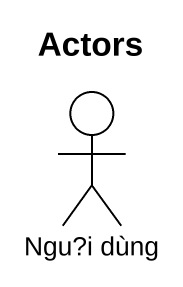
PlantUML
@startuml
title Actors
actor "Ngu?i dùng" as Ngu_i_dùng
@enduml
